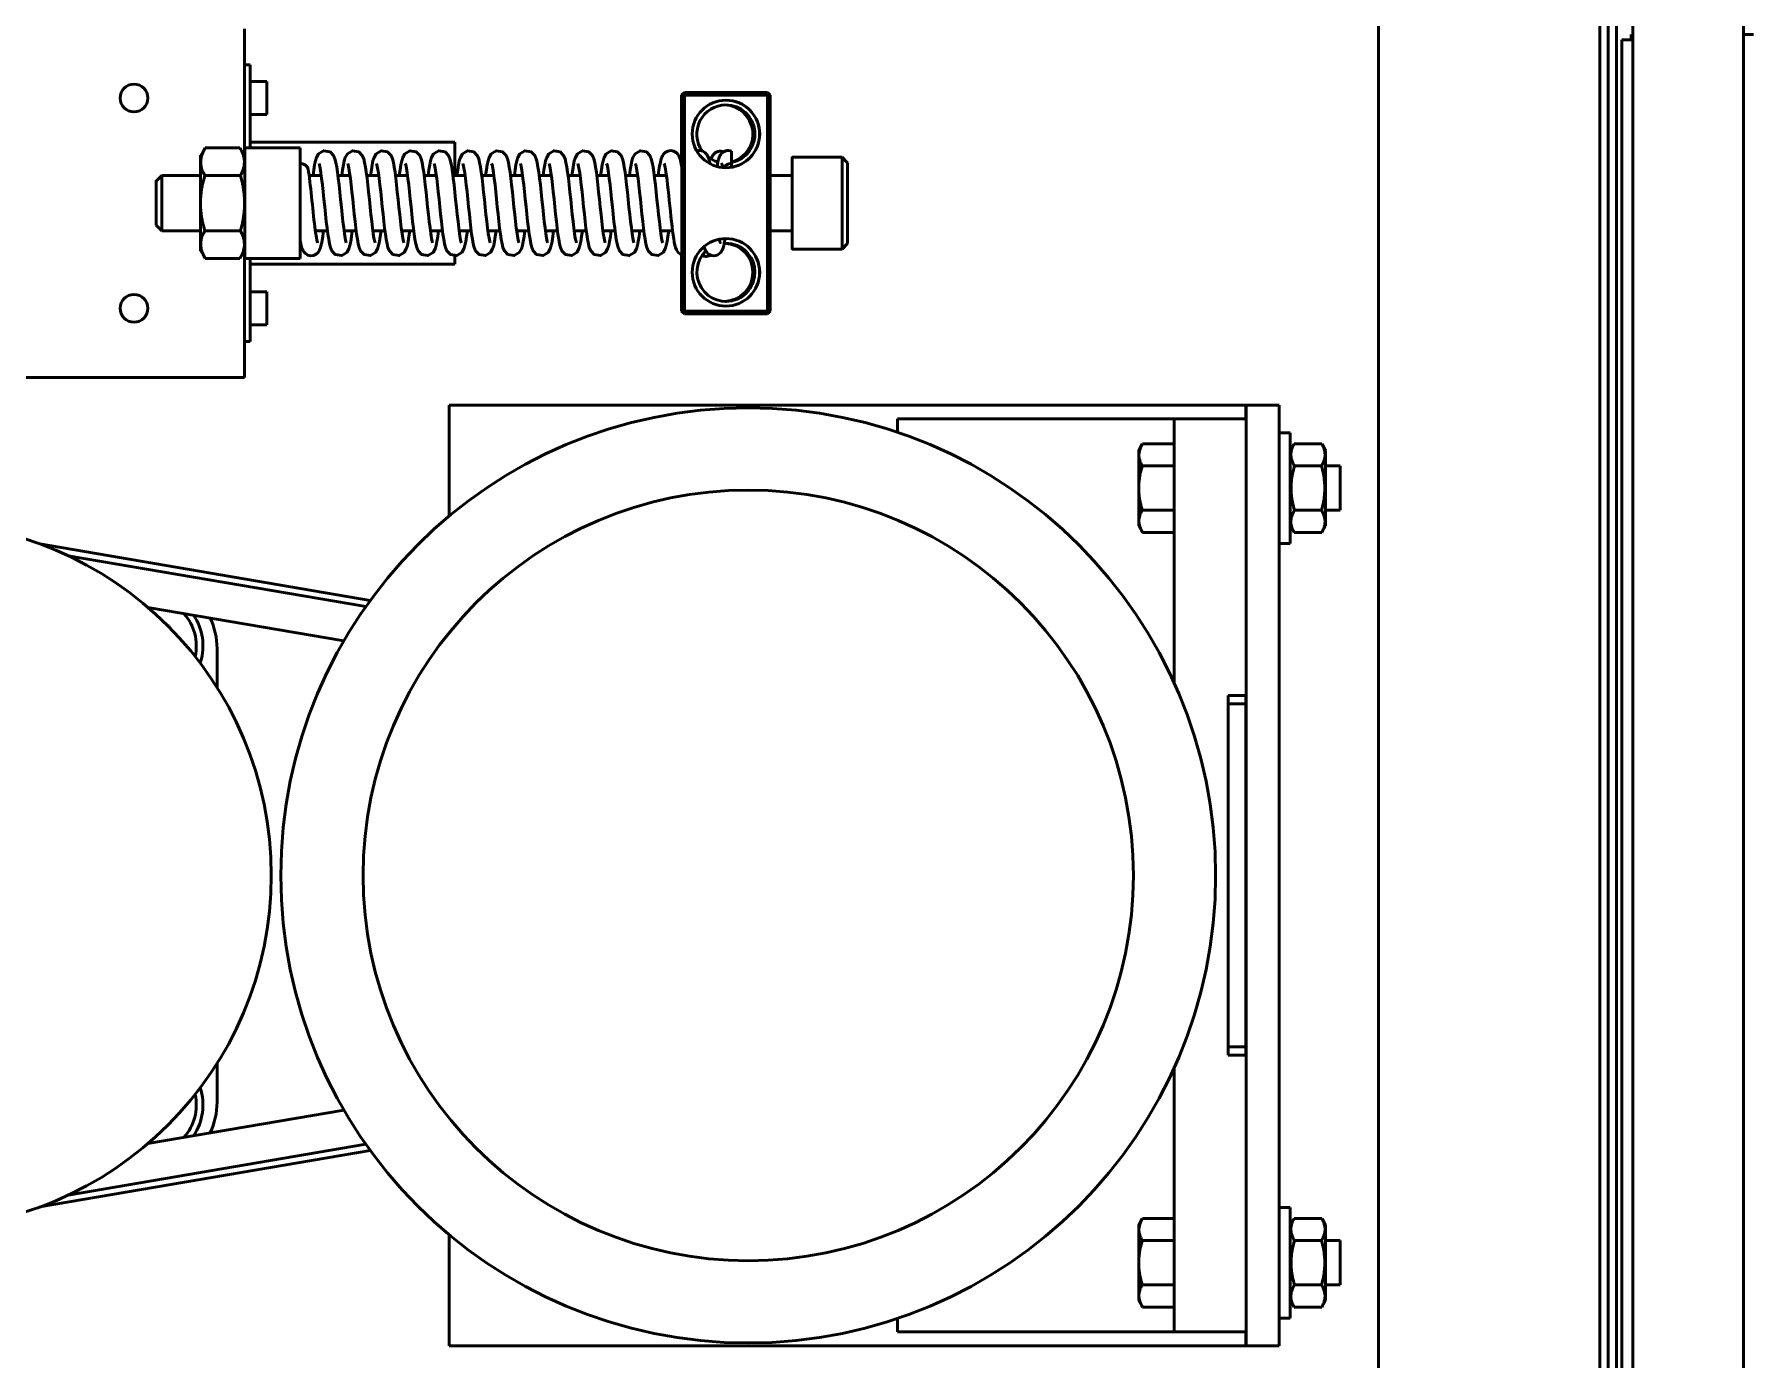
# Model space of a CAD drawing. Header units: millimetres. Extents: x 4915 to 15267, y 4787 to 10268.
# Drawn here: x 6382.2 to 6693, y 9177.8 to 9417.3 of the extents above; entities that cross this region are included whole.
import ezdxf

# ---------------------------------------------------------------- set-up
doc = ezdxf.new("R2010")
doc.units = ezdxf.units.MM
doc.layers.add('外形線', color=7, linetype='Continuous', lineweight=50)

msp = doc.modelspace()

# ---------------------------------------------------------------- linework, layer by layer
at = {"layer": '外形線'}
for p, q in [((6666.73, 9555.78), (6666.73, 8635.78)), ((6668.23, 8635.78), (6668.23, 9555.78)), ((6671.21, 9495.08), (6671.21, 8717.48)), ((6671.21, 9495.08), (6671.21, 8717.48)), ((6691.21, 9493.28), (6691.21, 8719.28)), ((6625.24, 9489.28), (6625.24, 8702.28)), ((6625.24, 8702.28), (6625.24, 9489.28)), ((6665.24, 9479.78), (6665.24, 8732.78)), ((6665.24, 8735.78), (6665.24, 9476.78)), ((6668.24, 8735.78), (6668.24, 9476.78)), ((6420.24, 9418.28), (6420.24, 9395.28)), ((6669.19, 9416.28), (6669.19, 8778.28)), ((6669.2, 9416.28), (6669.2, 8778.28)), ((6669.2, 9416.28), (6669.2, 8778.28)), ((6669.2, 9416.28), (6669.2, 8778.28)), ((6671.21, 9416.28), (6669.2, 9416.28)), ((6670.88, 9416.28), (6670.88, 9417.28)), ((6670.88, 9416.28), (6670.88, 9417.28)), ((6693.04, 9417.28), (6691.21, 9417.28)), ((6420.24, 9411.78), (6421.24, 9411.78)), ((6421.24, 9396.78), (6421.24, 9411.78)), ((6424.24, 9408.78), (6421.24, 9408.78)), ((6499.74, 9406.78), (6499.24, 9406.28)), ((6499.24, 9393.52), (6499.24, 9406.28)), ((6499.75, 9406.78), (6499.25, 9406.28)), ((6499.25, 9406.28), (6499.75, 9406.28)), ((6499.25, 9406.28), (6499.25, 9367.28)), ((6514.75, 9406.78), (6499.75, 9406.78)), ((6499.75, 9406.78), (6499.75, 9406.28)), ((6499.75, 9367.28), (6499.75, 9406.28)), ((6499.75, 9406.28), (6514.75, 9406.28)), ((6514.75, 9406.28), (6514.75, 9406.78)), ((6515.25, 9406.28), (6514.75, 9406.78)), ((6514.75, 9406.28), (6514.75, 9367.28)), ((6514.75, 9406.28), (6515.25, 9406.28)), ((6515.25, 9367.28), (6515.25, 9406.28)), ((6424.24, 9402.78), (6421.24, 9402.78)), ((6412.24, 9395.28), (6413.06, 9396.68)), ((6419.38, 9396.78), (6413.11, 9396.78)), ((6420.24, 9395.28), (6419.43, 9396.68)), ((6420.25, 9396.78), (6420.25, 9376.78)), ((6430.25, 9396.78), (6420.25, 9396.78)), ((6421.24, 9397.78), (6458.24, 9397.78)), ((6430.25, 9376.78), (6430.25, 9396.78)), ((6458.24, 9391.78), (6458.24, 9397.78)), ((6508.24, 9393.26), (6508.24, 9393.93)), ((6519.24, 9395.08), (6528.24, 9395.08)), ((6529.24, 9394.08), (6528.24, 9395.08)), ((6404.24, 9390.78), (6405.24, 9391.78)), ((6412.24, 9391.78), (6405.24, 9391.78)), ((6419.46, 9391.78), (6413.03, 9391.78)), ((6434.09, 9391.78), (6431.9, 9391.78)), ((6439.29, 9391.78), (6437.1, 9391.78)), ((6444.49, 9391.78), (6442.3, 9391.78)), ((6449.69, 9391.78), (6447.5, 9391.78)), ((6454.89, 9391.78), (6452.7, 9391.78)), ((6460.09, 9391.78), (6457.9, 9391.78)), ((6465.29, 9391.78), (6463.1, 9391.78)), ((6470.49, 9391.78), (6468.3, 9391.78)), ((6475.69, 9391.78), (6473.5, 9391.78)), ((6480.89, 9391.78), (6478.7, 9391.78)), ((6486.09, 9391.78), (6483.9, 9391.78)), ((6491.29, 9391.78), (6489.1, 9391.78)), ((6496.49, 9391.78), (6494.3, 9391.78)), ((6519.24, 9391.78), (6515.25, 9391.78)), ((6404.24, 9382.78), (6405.24, 9381.78)), ((6412.24, 9381.78), (6405.24, 9381.78)), ((6419.46, 9381.78), (6413.03, 9381.78)), ((6435.2, 9381.78), (6433.01, 9381.78)), ((6440.4, 9381.78), (6438.21, 9381.78)), ((6445.6, 9381.78), (6443.41, 9381.78)), ((6450.8, 9381.78), (6448.61, 9381.78)), ((6456, 9381.78), (6453.81, 9381.78)), ((6461.2, 9381.78), (6459.01, 9381.78)), ((6466.4, 9381.78), (6464.21, 9381.78)), ((6471.6, 9381.78), (6469.41, 9381.78)), ((6476.8, 9381.78), (6474.61, 9381.78)), ((6482, 9381.78), (6479.81, 9381.78)), ((6487.2, 9381.78), (6485.01, 9381.78)), ((6492.4, 9381.78), (6490.21, 9381.78)), ((6497.6, 9381.78), (6495.41, 9381.78)), ((6519.24, 9381.78), (6515.25, 9381.78)), ((6412.24, 9378.28), (6413.06, 9376.87)), ((6420.24, 9378.28), (6419.43, 9376.87)), ((6420.24, 9378.27), (6420.24, 9355.28)), ((6519.24, 9378.48), (6528.24, 9378.48)), ((6529.24, 9379.48), (6528.24, 9378.48)), ((6419.38, 9376.78), (6413.11, 9376.78)), ((6430.25, 9376.78), (6420.25, 9376.78)), ((6421.24, 9361.78), (6421.24, 9376.78)), ((6458.24, 9375.78), (6421.24, 9375.78)), ((6458.24, 9375.78), (6458.24, 9377.28)), ((6499.24, 9367.28), (6499.24, 9377.4)), ((6421.24, 9370.78), (6424.24, 9370.78)), ((6499.74, 9366.78), (6499.24, 9367.28)), ((6499.25, 9367.28), (6499.75, 9366.78)), ((6499.25, 9367.28), (6499.75, 9367.28)), ((6514.75, 9367.28), (6499.75, 9367.28)), ((6499.75, 9366.78), (6499.75, 9367.28)), ((6499.75, 9366.78), (6514.75, 9366.78)), ((6514.75, 9367.28), (6514.75, 9366.78)), ((6514.75, 9367.28), (6515.25, 9367.28)), ((6514.75, 9366.78), (6515.25, 9367.28)), ((6421.24, 9364.78), (6424.24, 9364.78)), ((6420.24, 9361.78), (6421.24, 9361.78)), ((6420.24, 9355.28), (6340.03, 9355.28)), ((6457.24, 9350.28), (6595.24, 9350.28)), ((6457.24, 9330.24), (6457.24, 9350.28)), ((6457.24, 9350.28), (6457.24, 9330.24)), ((6595.24, 9350.28), (6601.24, 9350.28)), ((6601.24, 9350.28), (6601.24, 9347.78)), ((6601.28, 9350.28), (6601.28, 9180.28)), ((6607.28, 9350.28), (6601.28, 9350.28)), ((6607.28, 9350.28), (6607.28, 9180.28)), ((6538.26, 9347.78), (6538.26, 9345.36)), ((6538.26, 9345.36), (6538.26, 9347.78)), ((6538.27, 9347.78), (6538.27, 9345.35)), ((6538.27, 9345.35), (6538.27, 9347.78)), ((6588.27, 9347.78), (6538.27, 9347.78)), ((6588.27, 9347.78), (6588.27, 9343.28)), ((6588.28, 9347.78), (6588.28, 9300.1)), ((6601.28, 9347.78), (6588.28, 9347.78)), ((6601.28, 9347.78), (6601.28, 9297.78)), ((6588.27, 9343.28), (6582.57, 9343.28)), ((6588.27, 9343.28), (6588.28, 9339.28)), ((6609.27, 9345.28), (6607.28, 9345.28)), ((6614.98, 9343.28), (6609.97, 9343.28)), ((6581.87, 9342.08), (6582.52, 9343.21)), ((6609.28, 9342.08), (6609.92, 9343.2)), ((6615.67, 9342.08), (6615.02, 9343.21)), ((6588.28, 9339.28), (6582.5, 9339.28)), ((6588.28, 9339.28), (6588.28, 9331.28)), ((6614.92, 9339.28), (6610.03, 9339.28)), ((6615.67, 9339.28), (6618.27, 9339.28)), ((6588.28, 9331.28), (6582.5, 9331.28)), ((6588.28, 9331.28), (6588.27, 9327.28)), ((6614.92, 9331.28), (6610.03, 9331.28)), ((6615.67, 9331.28), (6618.27, 9331.28)), ((6581.87, 9328.48), (6582.52, 9327.35)), ((6609.28, 9328.48), (6609.92, 9327.35)), ((6615.67, 9328.48), (6615.02, 9327.35)), ((6442.95, 9314.99), (6383.19, 9325.19)), ((6588.27, 9327.28), (6582.57, 9327.28)), ((6588.27, 9327.28), (6588.27, 9300.11)), ((6609.27, 9325.28), (6607.28, 9325.28)), ((6614.98, 9327.28), (6609.97, 9327.28)), ((6442.14, 9313.86), (6388.35, 9323.04)), ((6438.19, 9307.68), (6402.76, 9313.73)), ((6438.19, 9307.68), (6402.76, 9313.73)), ((6406.54, 9310.33), (6406.39, 9310.37)), ((6406.39, 9310.37), (6406.54, 9310.33)), ((6406.57, 9310.19), (6406.54, 9310.33)), ((6406.54, 9310.33), (6406.57, 9310.19)), ((6415.24, 9299.28), (6415.24, 9306.28)), ((6598.03, 9232.78), (6598.03, 9297.78)), ((6598.03, 9297.78), (6601.28, 9297.78)), ((6601.26, 9297.78), (6601.26, 9296.28)), ((6598.03, 9296.28), (6601.26, 9296.28)), ((6601.24, 9296.28), (6601.24, 9234.28)), ((6601.26, 9234.28), (6598.03, 9234.28)), ((6601.28, 9232.78), (6598.03, 9232.78)), ((6601.26, 9234.28), (6601.26, 9232.78)), ((6601.28, 9232.78), (6601.28, 9182.78)), ((6415.24, 9224.28), (6415.24, 9231.28)), ((6588.27, 9230.45), (6588.27, 9203.28)), ((6588.28, 9230.46), (6588.28, 9182.78)), ((6402.76, 9216.83), (6438.19, 9222.88)), ((6402.76, 9216.83), (6438.19, 9222.88)), ((6388.35, 9207.52), (6442.14, 9216.7)), ((6383.19, 9205.37), (6442.95, 9215.57)), ((6607.28, 9205.28), (6609.27, 9205.28)), ((6457.24, 9180.28), (6457.24, 9200.32)), ((6457.24, 9200.32), (6457.24, 9180.28)), ((6581.87, 9202.08), (6582.52, 9203.21)), ((6588.27, 9203.28), (6582.57, 9203.28)), ((6588.27, 9203.28), (6588.28, 9199.28)), ((6609.28, 9202.08), (6609.92, 9203.2)), ((6614.98, 9203.28), (6609.97, 9203.28)), ((6615.67, 9202.08), (6615.02, 9203.21)), ((6588.28, 9199.28), (6582.5, 9199.28)), ((6588.28, 9199.28), (6588.28, 9191.28)), ((6614.92, 9199.28), (6610.03, 9199.28)), ((6615.67, 9199.28), (6618.27, 9199.28)), ((6588.28, 9191.28), (6582.5, 9191.28)), ((6588.28, 9191.28), (6588.27, 9187.28)), ((6614.92, 9191.28), (6610.03, 9191.28)), ((6615.67, 9191.28), (6618.27, 9191.28)), ((6581.87, 9188.48), (6582.52, 9187.35)), ((6609.28, 9188.48), (6609.92, 9187.35)), ((6615.67, 9188.48), (6615.02, 9187.35)), ((6538.26, 9182.78), (6538.26, 9185.2)), ((6538.26, 9185.2), (6538.26, 9182.78)), ((6538.27, 9182.78), (6538.27, 9185.2)), ((6538.27, 9185.2), (6538.27, 9182.78)), ((6588.27, 9187.28), (6582.57, 9187.28)), ((6588.27, 9187.28), (6588.27, 9182.78)), ((6607.28, 9185.28), (6609.27, 9185.28)), ((6614.98, 9187.28), (6609.97, 9187.28)), ((6538.27, 9182.78), (6588.27, 9182.78)), ((6588.28, 9182.78), (6601.28, 9182.78)), ((6601.24, 9182.78), (6601.24, 9180.28)), ((6595.24, 9180.28), (6457.24, 9180.28)), ((6595.24, 9180.28), (6601.24, 9180.28)), ((6607.28, 9180.28), (6601.28, 9180.28))]:
    msp.add_line(p, q, dxfattribs=at).dxf.unprotected_set("ltscale", 0)
for points in [[(6413.11, 9396.78), (6412.97, 9396.54), (6412.85, 9396.31), (6412.74, 9396.08), (6412.65, 9395.86), (6412.56, 9395.65), (6412.49, 9395.45), (6412.43, 9395.24), (6412.38, 9395.04), (6412.35, 9394.85), (6412.32, 9394.65), (6412.3, 9394.46), (6412.29, 9394.26), (6412.29, 9394.07), (6412.31, 9393.88), (6412.33, 9393.68), (6412.36, 9393.48), (6412.4, 9393.29), (6412.46, 9393.09), (6412.52, 9392.88), (6412.6, 9392.67), (6412.69, 9392.46), (6412.79, 9392.24), (6412.9, 9392.01), (6413.03, 9391.78)], [(6419.46, 9391.78), (6419.59, 9392.01), (6419.7, 9392.24), (6419.8, 9392.46), (6419.89, 9392.67), (6419.97, 9392.88), (6420.03, 9393.09), (6420.09, 9393.29), (6420.13, 9393.48), (6420.16, 9393.68), (6420.18, 9393.88), (6420.2, 9394.07), (6420.2, 9394.26), (6420.19, 9394.46), (6420.17, 9394.65), (6420.14, 9394.85), (6420.1, 9395.04), (6420.06, 9395.24), (6420, 9395.45), (6419.92, 9395.65), (6419.84, 9395.86), (6419.75, 9396.08), (6419.64, 9396.31), (6419.51, 9396.54), (6419.38, 9396.78)], [(6432.6, 9391.78), (6432.75, 9392.8), (6432.89, 9393.68), (6433.04, 9394.41), (6433.24, 9395.04), (6433.61, 9395.68), (6434.52, 9396.24), (6435.67, 9396.05), (6436.3, 9395.37), (6436.56, 9394.76), (6436.73, 9394.1), (6436.88, 9393.3), (6437.02, 9392.36), (6437.16, 9391.27), (6437.3, 9390.06), (6437.44, 9388.77), (6437.58, 9387.42), (6437.72, 9386.06), (6437.87, 9384.73), (6438.01, 9383.46), (6438.15, 9382.3), (6438.29, 9381.28), (6438.42, 9380.44), (6438.55, 9379.85), (6438.62, 9379.6)], [(6437.8, 9391.78), (6437.95, 9392.8), (6438.09, 9393.68), (6438.24, 9394.41), (6438.44, 9395.04), (6438.81, 9395.68), (6439.72, 9396.24), (6440.86, 9396.05), (6441.5, 9395.38), (6441.76, 9394.77), (6441.92, 9394.11), (6442.07, 9393.31), (6442.22, 9392.36), (6442.36, 9391.27), (6442.5, 9390.07), (6442.64, 9388.77), (6442.78, 9387.43), (6442.92, 9386.07), (6443.07, 9384.73), (6443.21, 9383.46), (6443.35, 9382.3), (6443.48, 9381.28), (6443.62, 9380.45), (6443.75, 9379.85), (6443.82, 9379.6)], [(6443, 9391.78), (6443.15, 9392.8), (6443.29, 9393.68), (6443.44, 9394.41), (6443.64, 9395.04), (6444.01, 9395.68), (6444.92, 9396.24), (6446.07, 9396.05), (6446.7, 9395.37), (6446.96, 9394.76), (6447.13, 9394.1), (6447.28, 9393.3), (6447.42, 9392.36), (6447.56, 9391.27), (6447.7, 9390.06), (6447.84, 9388.77), (6447.98, 9387.42), (6448.12, 9386.06), (6448.27, 9384.73), (6448.41, 9383.46), (6448.55, 9382.3), (6448.69, 9381.28), (6448.82, 9380.44), (6448.95, 9379.85), (6449.02, 9379.6)], [(6448.2, 9391.78), (6448.35, 9392.8), (6448.49, 9393.68), (6448.64, 9394.41), (6448.84, 9395.04), (6449.21, 9395.68), (6450.12, 9396.24), (6451.26, 9396.05), (6451.9, 9395.38), (6452.16, 9394.77), (6452.32, 9394.11), (6452.47, 9393.31), (6452.62, 9392.36), (6452.76, 9391.27), (6452.9, 9390.07), (6453.04, 9388.77), (6453.18, 9387.43), (6453.32, 9386.07), (6453.47, 9384.73), (6453.61, 9383.46), (6453.75, 9382.3), (6453.88, 9381.28), (6454.02, 9380.45), (6454.15, 9379.85), (6454.22, 9379.6)], [(6453.4, 9391.78), (6453.55, 9392.8), (6453.69, 9393.68), (6453.84, 9394.41), (6454.04, 9395.04), (6454.41, 9395.68), (6455.32, 9396.24), (6456.47, 9396.05), (6457.1, 9395.37), (6457.36, 9394.76), (6457.53, 9394.1), (6457.68, 9393.3), (6457.82, 9392.36), (6457.96, 9391.27), (6458.1, 9390.06), (6458.24, 9388.77), (6458.38, 9387.42), (6458.52, 9386.06), (6458.67, 9384.73), (6458.81, 9383.46), (6458.95, 9382.3), (6459.09, 9381.28), (6459.22, 9380.44), (6459.35, 9379.85), (6459.42, 9379.6)], [(6458.6, 9391.78), (6458.75, 9392.8), (6458.89, 9393.68), (6459.04, 9394.41), (6459.24, 9395.04), (6459.61, 9395.68), (6460.52, 9396.24), (6461.66, 9396.05), (6462.3, 9395.38), (6462.56, 9394.77), (6462.72, 9394.11), (6462.87, 9393.31), (6463.02, 9392.36), (6463.16, 9391.27), (6463.3, 9390.07), (6463.44, 9388.77), (6463.58, 9387.43), (6463.72, 9386.07), (6463.87, 9384.73), (6464.01, 9383.46), (6464.15, 9382.3), (6464.28, 9381.28), (6464.42, 9380.45), (6464.55, 9379.85), (6464.62, 9379.6)], [(6463.8, 9391.78), (6463.95, 9392.8), (6464.09, 9393.68), (6464.24, 9394.41), (6464.44, 9395.04), (6464.81, 9395.68), (6465.72, 9396.24), (6466.87, 9396.05), (6467.5, 9395.37), (6467.76, 9394.76), (6467.93, 9394.1), (6468.08, 9393.3), (6468.22, 9392.36), (6468.36, 9391.27), (6468.5, 9390.06), (6468.64, 9388.77), (6468.78, 9387.42), (6468.92, 9386.06), (6469.07, 9384.73), (6469.21, 9383.46), (6469.35, 9382.3), (6469.49, 9381.28), (6469.62, 9380.44), (6469.75, 9379.85), (6469.82, 9379.6)], [(6469, 9391.78), (6469.15, 9392.8), (6469.29, 9393.68), (6469.44, 9394.41), (6469.64, 9395.04), (6470.01, 9395.68), (6470.92, 9396.24), (6472.06, 9396.05), (6472.7, 9395.38), (6472.96, 9394.77), (6473.12, 9394.11), (6473.27, 9393.31), (6473.42, 9392.36), (6473.56, 9391.27), (6473.7, 9390.07), (6473.84, 9388.77), (6473.98, 9387.43), (6474.12, 9386.07), (6474.27, 9384.73), (6474.41, 9383.46), (6474.55, 9382.3), (6474.68, 9381.28), (6474.82, 9380.45), (6474.95, 9379.85), (6475.02, 9379.6)], [(6474.2, 9391.78), (6474.35, 9392.8), (6474.49, 9393.68), (6474.64, 9394.41), (6474.84, 9395.04), (6475.21, 9395.68), (6476.12, 9396.24), (6477.27, 9396.05), (6477.9, 9395.37), (6478.16, 9394.76), (6478.33, 9394.1), (6478.48, 9393.3), (6478.62, 9392.36), (6478.76, 9391.27), (6478.9, 9390.06), (6479.04, 9388.77), (6479.18, 9387.42), (6479.32, 9386.06), (6479.47, 9384.73), (6479.61, 9383.46), (6479.75, 9382.3), (6479.89, 9381.28), (6480.02, 9380.44), (6480.15, 9379.85), (6480.22, 9379.6)], [(6479.4, 9391.78), (6479.55, 9392.8), (6479.69, 9393.68), (6479.84, 9394.41), (6480.04, 9395.04), (6480.41, 9395.68), (6481.32, 9396.24), (6482.46, 9396.05), (6483.1, 9395.38), (6483.36, 9394.77), (6483.52, 9394.11), (6483.67, 9393.31), (6483.82, 9392.36), (6483.96, 9391.27), (6484.1, 9390.07), (6484.24, 9388.77), (6484.38, 9387.43), (6484.52, 9386.07), (6484.67, 9384.73), (6484.81, 9383.46), (6484.95, 9382.3), (6485.08, 9381.28), (6485.22, 9380.45), (6485.35, 9379.85), (6485.42, 9379.6)], [(6484.6, 9391.78), (6484.75, 9392.8), (6484.89, 9393.68), (6485.04, 9394.41), (6485.24, 9395.04), (6485.61, 9395.68), (6486.52, 9396.24), (6487.67, 9396.05), (6488.3, 9395.37), (6488.56, 9394.76), (6488.73, 9394.1), (6488.88, 9393.3), (6489.02, 9392.36), (6489.16, 9391.27), (6489.3, 9390.06), (6489.44, 9388.77), (6489.58, 9387.42), (6489.72, 9386.06), (6489.87, 9384.73), (6490.01, 9383.46), (6490.15, 9382.3), (6490.29, 9381.28), (6490.42, 9380.44), (6490.55, 9379.85), (6490.62, 9379.6)], [(6489.8, 9391.78), (6489.95, 9392.8), (6490.09, 9393.68), (6490.24, 9394.41), (6490.44, 9395.04), (6490.81, 9395.68), (6491.72, 9396.24), (6492.86, 9396.05), (6493.5, 9395.38), (6493.76, 9394.77), (6493.92, 9394.11), (6494.07, 9393.31), (6494.22, 9392.36), (6494.36, 9391.27), (6494.5, 9390.07), (6494.64, 9388.77), (6494.78, 9387.43), (6494.92, 9386.07), (6495.07, 9384.73), (6495.21, 9383.46), (6495.35, 9382.3), (6495.48, 9381.28), (6495.62, 9380.45), (6495.75, 9379.85), (6495.82, 9379.6)], [(6495, 9391.78), (6495.07, 9392.26), (6495.13, 9392.71), (6495.2, 9393.13), (6495.26, 9393.52), (6495.33, 9393.88), (6495.4, 9394.21), (6495.47, 9394.51), (6495.55, 9394.79), (6495.65, 9395.06), (6495.78, 9395.34), (6495.97, 9395.64), (6496.29, 9395.95), (6496.74, 9396.19), (6497.27, 9396.28), (6497.8, 9396.18), (6498.24, 9395.93), (6498.55, 9395.62), (6498.74, 9395.32), (6498.86, 9395.04), (6498.95, 9394.77), (6499.04, 9394.49), (6499.11, 9394.18), (6499.18, 9393.85), (6499.24, 9393.49)], [(6501.98, 9396.2), (6502.19, 9396.25), (6502.41, 9396.28), (6502.63, 9396.27), (6502.85, 9396.22), (6503.05, 9396.16), (6503.24, 9396.06), (6503.41, 9395.95), (6503.56, 9395.83), (6503.68, 9395.7), (6503.78, 9395.57), (6503.86, 9395.44), (6503.93, 9395.33), (6503.99, 9395.21), (6504.04, 9395.1), (6504.08, 9394.99), (6504.12, 9394.88), (6504.16, 9394.77), (6504.19, 9394.65), (6504.22, 9394.54), (6504.25, 9394.42), (6504.28, 9394.3), (6504.31, 9394.17), (6504.34, 9394.04), (6504.37, 9393.9)], [(6504.56, 9394.76), (6504.59, 9394.84), (6504.62, 9394.91), (6504.65, 9394.99), (6504.68, 9395.07), (6504.72, 9395.15), (6504.76, 9395.23), (6504.81, 9395.31), (6504.86, 9395.39), (6504.92, 9395.48), (6504.99, 9395.57), (6505.07, 9395.66), (6505.16, 9395.75), (6505.27, 9395.83), (6505.38, 9395.91), (6505.51, 9395.98), (6505.64, 9396.04), (6505.78, 9396.09), (6505.93, 9396.13), (6506.08, 9396.15), (6506.23, 9396.16), (6506.38, 9396.15), (6506.54, 9396.13), (6506.68, 9396.09), (6506.82, 9396.04)], [(6505.64, 9393.39), (6505.67, 9393.57), (6505.7, 9393.74), (6505.73, 9393.91), (6505.77, 9394.07), (6505.8, 9394.22), (6505.83, 9394.37), (6505.87, 9394.51), (6505.91, 9394.64), (6505.95, 9394.78), (6505.99, 9394.91), (6506.04, 9395.04), (6506.09, 9395.17), (6506.15, 9395.3), (6506.23, 9395.44), (6506.33, 9395.58), (6506.45, 9395.73), (6506.6, 9395.88), (6506.79, 9396.02), (6507, 9396.14), (6507.24, 9396.22), (6507.49, 9396.27), (6507.75, 9396.27), (6508, 9396.24), (6508.24, 9396.16)], [(6508.24, 9393.93), (6508.24, 9394.11), (6508.24, 9394.27), (6508.24, 9394.44), (6508.24, 9394.59), (6508.24, 9394.74), (6508.24, 9394.88), (6508.24, 9395.01), (6508.24, 9395.14), (6508.24, 9395.26), (6508.24, 9395.38), (6508.24, 9395.48), (6508.24, 9395.58), (6508.24, 9395.67), (6508.24, 9395.76), (6508.24, 9395.83), (6508.24, 9395.9), (6508.24, 9395.96), (6508.24, 9396.01), (6508.24, 9396.06), (6508.24, 9396.09), (6508.24, 9396.12), (6508.24, 9396.14), (6508.24, 9396.16), (6508.24, 9396.16)], [(6439.7, 9381.78), (6439.55, 9380.75), (6439.41, 9379.87), (6439.26, 9379.14), (6439.06, 9378.52), (6438.69, 9377.87), (6437.78, 9377.31), (6436.63, 9377.5), (6436, 9378.18), (6435.74, 9378.79), (6435.58, 9379.45), (6435.43, 9380.24), (6435.28, 9381.19), (6435.14, 9382.28), (6435, 9383.48), (6434.86, 9384.78), (6434.72, 9386.12), (6434.58, 9387.48), (6434.44, 9388.82), (6434.3, 9390.09), (6434.16, 9391.25), (6434.02, 9392.27), (6433.88, 9393.1), (6433.76, 9393.7), (6433.68, 9393.95)], [(6444.9, 9381.78), (6444.75, 9380.75), (6444.61, 9379.87), (6444.46, 9379.14), (6444.26, 9378.52), (6443.89, 9377.87), (6442.98, 9377.31), (6441.83, 9377.5), (6441.2, 9378.18), (6440.94, 9378.79), (6440.78, 9379.45), (6440.63, 9380.24), (6440.48, 9381.19), (6440.34, 9382.28), (6440.2, 9383.48), (6440.06, 9384.78), (6439.92, 9386.12), (6439.78, 9387.48), (6439.64, 9388.82), (6439.5, 9390.09), (6439.36, 9391.25), (6439.22, 9392.27), (6439.08, 9393.1), (6438.96, 9393.7), (6438.88, 9393.95)], [(6450.1, 9381.78), (6449.95, 9380.75), (6449.81, 9379.87), (6449.66, 9379.14), (6449.46, 9378.52), (6449.09, 9377.87), (6448.18, 9377.31), (6447.03, 9377.5), (6446.4, 9378.18), (6446.14, 9378.79), (6445.98, 9379.45), (6445.83, 9380.24), (6445.68, 9381.19), (6445.54, 9382.28), (6445.4, 9383.48), (6445.26, 9384.78), (6445.12, 9386.12), (6444.98, 9387.48), (6444.84, 9388.82), (6444.7, 9390.09), (6444.56, 9391.25), (6444.42, 9392.27), (6444.28, 9393.1), (6444.16, 9393.7), (6444.08, 9393.95)], [(6455.3, 9381.78), (6455.15, 9380.75), (6455.01, 9379.87), (6454.86, 9379.14), (6454.66, 9378.52), (6454.29, 9377.87), (6453.38, 9377.31), (6452.23, 9377.5), (6451.6, 9378.18), (6451.34, 9378.79), (6451.18, 9379.45), (6451.03, 9380.24), (6450.88, 9381.19), (6450.74, 9382.28), (6450.6, 9383.48), (6450.46, 9384.78), (6450.32, 9386.12), (6450.18, 9387.48), (6450.04, 9388.82), (6449.9, 9390.09), (6449.76, 9391.25), (6449.62, 9392.27), (6449.48, 9393.1), (6449.36, 9393.7), (6449.28, 9393.95)], [(6460.5, 9381.78), (6460.35, 9380.75), (6460.21, 9379.87), (6460.06, 9379.14), (6459.86, 9378.52), (6459.49, 9377.87), (6458.58, 9377.31), (6457.43, 9377.5), (6456.8, 9378.18), (6456.54, 9378.79), (6456.38, 9379.45), (6456.23, 9380.24), (6456.08, 9381.19), (6455.94, 9382.28), (6455.8, 9383.48), (6455.66, 9384.78), (6455.52, 9386.12), (6455.38, 9387.48), (6455.24, 9388.82), (6455.1, 9390.09), (6454.96, 9391.25), (6454.82, 9392.27), (6454.68, 9393.1), (6454.56, 9393.7), (6454.48, 9393.95)], [(6465.7, 9381.78), (6465.55, 9380.75), (6465.41, 9379.87), (6465.26, 9379.14), (6465.06, 9378.52), (6464.69, 9377.87), (6463.78, 9377.31), (6462.63, 9377.5), (6462, 9378.18), (6461.74, 9378.79), (6461.58, 9379.45), (6461.43, 9380.24), (6461.28, 9381.19), (6461.14, 9382.28), (6461, 9383.48), (6460.86, 9384.78), (6460.72, 9386.12), (6460.58, 9387.48), (6460.44, 9388.82), (6460.3, 9390.09), (6460.16, 9391.25), (6460.02, 9392.27), (6459.88, 9393.1), (6459.76, 9393.7), (6459.68, 9393.95)], [(6470.9, 9381.78), (6470.75, 9380.75), (6470.61, 9379.87), (6470.46, 9379.14), (6470.26, 9378.52), (6469.89, 9377.87), (6468.98, 9377.31), (6467.83, 9377.5), (6467.2, 9378.18), (6466.94, 9378.79), (6466.78, 9379.45), (6466.63, 9380.24), (6466.48, 9381.19), (6466.34, 9382.28), (6466.2, 9383.48), (6466.06, 9384.78), (6465.92, 9386.12), (6465.78, 9387.48), (6465.64, 9388.82), (6465.5, 9390.09), (6465.36, 9391.25), (6465.22, 9392.27), (6465.08, 9393.1), (6464.96, 9393.7), (6464.88, 9393.95)], [(6476.1, 9381.78), (6475.95, 9380.75), (6475.81, 9379.87), (6475.66, 9379.14), (6475.46, 9378.52), (6475.09, 9377.87), (6474.18, 9377.31), (6473.03, 9377.5), (6472.4, 9378.18), (6472.14, 9378.79), (6471.98, 9379.45), (6471.83, 9380.24), (6471.68, 9381.19), (6471.54, 9382.28), (6471.4, 9383.48), (6471.26, 9384.78), (6471.12, 9386.12), (6470.98, 9387.48), (6470.84, 9388.82), (6470.7, 9390.09), (6470.56, 9391.25), (6470.42, 9392.27), (6470.28, 9393.1), (6470.16, 9393.7), (6470.08, 9393.95)], [(6481.3, 9381.78), (6481.15, 9380.75), (6481.01, 9379.87), (6480.86, 9379.14), (6480.66, 9378.52), (6480.29, 9377.87), (6479.38, 9377.31), (6478.23, 9377.5), (6477.6, 9378.18), (6477.34, 9378.79), (6477.18, 9379.45), (6477.03, 9380.24), (6476.88, 9381.19), (6476.74, 9382.28), (6476.6, 9383.48), (6476.46, 9384.78), (6476.32, 9386.12), (6476.18, 9387.48), (6476.04, 9388.82), (6475.9, 9390.09), (6475.76, 9391.25), (6475.62, 9392.27), (6475.48, 9393.1), (6475.36, 9393.7), (6475.28, 9393.95)], [(6486.5, 9381.78), (6486.35, 9380.75), (6486.21, 9379.87), (6486.06, 9379.14), (6485.86, 9378.52), (6485.49, 9377.87), (6484.58, 9377.31), (6483.43, 9377.5), (6482.8, 9378.18), (6482.54, 9378.79), (6482.38, 9379.45), (6482.23, 9380.24), (6482.08, 9381.19), (6481.94, 9382.28), (6481.8, 9383.48), (6481.66, 9384.78), (6481.52, 9386.12), (6481.38, 9387.48), (6481.24, 9388.82), (6481.1, 9390.09), (6480.96, 9391.25), (6480.82, 9392.27), (6480.68, 9393.1), (6480.56, 9393.7), (6480.48, 9393.95)], [(6491.7, 9381.78), (6491.55, 9380.75), (6491.41, 9379.87), (6491.26, 9379.14), (6491.06, 9378.52), (6490.69, 9377.87), (6489.78, 9377.31), (6488.63, 9377.5), (6488, 9378.18), (6487.74, 9378.79), (6487.58, 9379.45), (6487.43, 9380.24), (6487.28, 9381.19), (6487.14, 9382.28), (6487, 9383.48), (6486.86, 9384.78), (6486.72, 9386.12), (6486.58, 9387.48), (6486.44, 9388.82), (6486.3, 9390.09), (6486.16, 9391.25), (6486.02, 9392.27), (6485.88, 9393.1), (6485.76, 9393.7), (6485.68, 9393.95)], [(6496.9, 9381.78), (6496.75, 9380.75), (6496.61, 9379.87), (6496.46, 9379.14), (6496.26, 9378.52), (6495.89, 9377.87), (6494.98, 9377.31), (6493.83, 9377.5), (6493.2, 9378.18), (6492.94, 9378.79), (6492.78, 9379.45), (6492.63, 9380.24), (6492.48, 9381.19), (6492.34, 9382.28), (6492.2, 9383.48), (6492.06, 9384.78), (6491.92, 9386.12), (6491.78, 9387.48), (6491.64, 9388.82), (6491.5, 9390.09), (6491.36, 9391.25), (6491.22, 9392.27), (6491.08, 9393.1), (6490.96, 9393.7), (6490.88, 9393.95)], [(6499.24, 9377.4), (6498.63, 9377.84), (6498.32, 9378.32), (6498.15, 9378.75), (6498.03, 9379.21), (6497.92, 9379.73), (6497.81, 9380.32), (6497.71, 9381), (6497.61, 9381.75), (6497.51, 9382.57), (6497.41, 9383.44), (6497.3, 9384.36), (6497.2, 9385.31), (6497.1, 9386.28), (6497, 9387.25), (6496.9, 9388.22), (6496.8, 9389.16), (6496.7, 9390.06), (6496.6, 9390.91), (6496.5, 9391.69), (6496.4, 9392.39), (6496.3, 9392.99), (6496.21, 9393.48), (6496.13, 9393.81), (6496.08, 9393.95)], [(6506.66, 9393.2), (6506.65, 9393.26), (6506.64, 9393.31), (6506.63, 9393.36), (6506.62, 9393.41), (6506.61, 9393.45), (6506.6, 9393.5), (6506.59, 9393.54), (6506.58, 9393.58), (6506.57, 9393.62), (6506.56, 9393.66), (6506.56, 9393.7), (6506.55, 9393.73), (6506.54, 9393.76), (6506.53, 9393.79), (6506.52, 9393.82), (6506.52, 9393.84), (6506.51, 9393.87), (6506.5, 9393.89), (6506.5, 9393.9), (6506.49, 9393.92), (6506.49, 9393.93), (6506.48, 9393.94), (6506.48, 9393.94), (6506.48, 9393.95)], [(6413.03, 9391.78), (6412.96, 9391.54), (6412.9, 9391.3), (6412.84, 9391.07), (6412.78, 9390.84), (6412.72, 9390.62), (6412.67, 9390.4), (6412.62, 9390.18), (6412.58, 9389.97), (6412.54, 9389.76), (6412.5, 9389.55), (6412.46, 9389.34), (6412.43, 9389.13), (6412.4, 9388.93), (6412.37, 9388.73), (6412.35, 9388.53), (6412.33, 9388.33), (6412.31, 9388.13), (6412.29, 9387.94), (6412.28, 9387.74), (6412.27, 9387.55), (6412.26, 9387.36), (6412.25, 9387.16), (6412.25, 9386.97), (6412.25, 9386.78)], [(6420.25, 9386.78), (6420.24, 9386.97), (6420.24, 9387.16), (6420.23, 9387.36), (6420.22, 9387.55), (6420.21, 9387.74), (6420.2, 9387.94), (6420.18, 9388.13), (6420.16, 9388.33), (6420.14, 9388.53), (6420.12, 9388.73), (6420.09, 9388.93), (6420.06, 9389.13), (6420.03, 9389.34), (6419.99, 9389.55), (6419.95, 9389.76), (6419.91, 9389.97), (6419.87, 9390.18), (6419.82, 9390.4), (6419.77, 9390.62), (6419.71, 9390.84), (6419.65, 9391.07), (6419.59, 9391.3), (6419.53, 9391.54), (6419.46, 9391.78)], [(6431.73, 9392.93), (6431.81, 9392.42), (6431.88, 9391.87), (6431.96, 9391.28), (6432.03, 9390.66), (6432.11, 9390.02), (6432.18, 9389.34), (6432.26, 9388.65), (6432.33, 9387.95), (6432.4, 9387.24), (6432.48, 9386.53), (6432.55, 9385.82), (6432.62, 9385.12), (6432.7, 9384.43), (6432.77, 9383.76), (6432.85, 9383.12), (6432.92, 9382.52), (6432.99, 9381.95), (6433.06, 9381.42), (6433.14, 9380.94), (6433.21, 9380.52), (6433.28, 9380.16), (6433.34, 9379.87), (6433.39, 9379.68), (6433.42, 9379.6)], [(6412.25, 9386.78), (6412.25, 9386.58), (6412.25, 9386.39), (6412.26, 9386.2), (6412.27, 9386), (6412.28, 9385.81), (6412.29, 9385.61), (6412.31, 9385.42), (6412.33, 9385.22), (6412.35, 9385.02), (6412.37, 9384.82), (6412.4, 9384.62), (6412.43, 9384.42), (6412.46, 9384.21), (6412.5, 9384.01), (6412.54, 9383.8), (6412.58, 9383.58), (6412.62, 9383.37), (6412.67, 9383.15), (6412.72, 9382.93), (6412.78, 9382.71), (6412.84, 9382.48), (6412.9, 9382.25), (6412.96, 9382.02), (6413.03, 9381.78)], [(6419.46, 9381.78), (6419.53, 9382.02), (6419.59, 9382.25), (6419.65, 9382.48), (6419.71, 9382.71), (6419.77, 9382.93), (6419.82, 9383.15), (6419.87, 9383.37), (6419.91, 9383.58), (6419.95, 9383.8), (6419.99, 9384.01), (6420.03, 9384.21), (6420.06, 9384.42), (6420.09, 9384.62), (6420.12, 9384.82), (6420.14, 9385.02), (6420.16, 9385.22), (6420.18, 9385.42), (6420.2, 9385.61), (6420.21, 9385.81), (6420.22, 9386), (6420.23, 9386.2), (6420.24, 9386.39), (6420.24, 9386.58), (6420.25, 9386.78)], [(6413.03, 9381.78), (6412.9, 9381.54), (6412.79, 9381.32), (6412.69, 9381.1), (6412.6, 9380.88), (6412.52, 9380.67), (6412.46, 9380.47), (6412.4, 9380.27), (6412.36, 9380.07), (6412.33, 9379.87), (6412.31, 9379.68), (6412.29, 9379.48), (6412.29, 9379.29), (6412.3, 9379.1), (6412.32, 9378.9), (6412.35, 9378.71), (6412.38, 9378.51), (6412.43, 9378.31), (6412.49, 9378.11), (6412.56, 9377.9), (6412.65, 9377.69), (6412.74, 9377.47), (6412.85, 9377.25), (6412.97, 9377.02), (6413.11, 9376.78)], [(6419.38, 9376.78), (6419.51, 9377.02), (6419.64, 9377.25), (6419.75, 9377.47), (6419.84, 9377.69), (6419.92, 9377.9), (6420, 9378.11), (6420.06, 9378.31), (6420.1, 9378.51), (6420.14, 9378.71), (6420.17, 9378.9), (6420.19, 9379.1), (6420.2, 9379.29), (6420.2, 9379.48), (6420.18, 9379.68), (6420.16, 9379.87), (6420.13, 9380.07), (6420.09, 9380.27), (6420.03, 9380.47), (6419.97, 9380.67), (6419.89, 9380.88), (6419.8, 9381.1), (6419.7, 9381.32), (6419.59, 9381.54), (6419.46, 9381.78)], [(6434.5, 9381.78), (6434.43, 9381.29), (6434.37, 9380.84), (6434.3, 9380.41), (6434.23, 9380.02), (6434.17, 9379.66), (6434.1, 9379.33), (6434.03, 9379.03), (6433.94, 9378.74), (6433.84, 9378.47), (6433.71, 9378.19), (6433.5, 9377.88), (6433.17, 9377.57), (6432.7, 9377.34), (6432.16, 9377.28), (6431.64, 9377.4), (6431.21, 9377.66), (6430.92, 9377.98), (6430.74, 9378.28), (6430.62, 9378.55), (6430.53, 9378.83), (6430.45, 9379.12), (6430.38, 9379.42), (6430.31, 9379.76), (6430.25, 9380.13)], [(6507.09, 9380.37), (6507.05, 9380.09), (6507, 9379.82), (6506.95, 9379.57), (6506.9, 9379.34), (6506.85, 9379.11), (6506.79, 9378.91), (6506.73, 9378.71), (6506.66, 9378.51), (6506.58, 9378.31), (6506.46, 9378.1), (6506.3, 9377.88), (6506.07, 9377.65), (6505.78, 9377.45), (6505.42, 9377.32), (6505.03, 9377.28), (6504.64, 9377.33), (6504.29, 9377.47), (6504, 9377.68), (6503.78, 9377.9), (6503.62, 9378.13), (6503.51, 9378.33), (6503.43, 9378.53), (6503.36, 9378.73), (6503.3, 9378.93)], [(6506.06, 9380.26), (6506.07, 9380.21), (6506.08, 9380.17), (6506.08, 9380.12), (6506.09, 9380.08), (6506.1, 9380.04), (6506.11, 9380), (6506.12, 9379.96), (6506.13, 9379.92), (6506.14, 9379.89), (6506.14, 9379.86), (6506.15, 9379.83), (6506.16, 9379.8), (6506.17, 9379.77), (6506.18, 9379.74), (6506.18, 9379.72), (6506.19, 9379.69), (6506.19, 9379.67), (6506.2, 9379.66), (6506.21, 9379.64), (6506.21, 9379.63), (6506.21, 9379.62), (6506.22, 9379.61), (6506.22, 9379.61), (6506.22, 9379.6)], [(6504.46, 9377.39), (6504.4, 9377.36), (6504.35, 9377.33), (6504.29, 9377.3), (6504.23, 9377.28), (6504.17, 9377.25), (6504.11, 9377.23), (6504.05, 9377.21), (6503.98, 9377.2), (6503.92, 9377.18), (6503.85, 9377.17), (6503.79, 9377.17), (6503.72, 9377.16), (6503.65, 9377.16), (6503.59, 9377.16), (6503.52, 9377.16), (6503.45, 9377.17), (6503.39, 9377.18), (6503.32, 9377.19), (6503.26, 9377.2), (6503.2, 9377.22), (6503.13, 9377.24), (6503.07, 9377.26), (6503.01, 9377.29), (6502.95, 9377.31)], [(6582.57, 9343.28), (6582.46, 9343.09), (6582.36, 9342.9), (6582.27, 9342.72), (6582.2, 9342.55), (6582.13, 9342.38), (6582.07, 9342.21), (6582.03, 9342.05), (6581.99, 9341.89), (6581.96, 9341.73), (6581.93, 9341.58), (6581.92, 9341.42), (6581.91, 9341.27), (6581.91, 9341.11), (6581.92, 9340.96), (6581.94, 9340.8), (6581.97, 9340.65), (6582, 9340.49), (6582.05, 9340.33), (6582.1, 9340.16), (6582.16, 9340), (6582.23, 9339.82), (6582.31, 9339.65), (6582.4, 9339.47), (6582.5, 9339.28)], [(6609.97, 9343.28), (6609.87, 9343.09), (6609.78, 9342.91), (6609.7, 9342.74), (6609.63, 9342.56), (6609.57, 9342.4), (6609.52, 9342.23), (6609.47, 9342.07), (6609.44, 9341.91), (6609.41, 9341.76), (6609.4, 9341.6), (6609.39, 9341.44), (6609.39, 9341.29), (6609.39, 9341.13), (6609.41, 9340.98), (6609.43, 9340.82), (6609.46, 9340.66), (6609.5, 9340.5), (6609.55, 9340.34), (6609.6, 9340.18), (6609.67, 9340.01), (6609.74, 9339.83), (6609.83, 9339.65), (6609.92, 9339.47), (6610.03, 9339.28)], [(6614.92, 9339.28), (6615.03, 9339.47), (6615.12, 9339.65), (6615.21, 9339.83), (6615.28, 9340.01), (6615.35, 9340.18), (6615.4, 9340.34), (6615.45, 9340.5), (6615.49, 9340.66), (6615.52, 9340.82), (6615.54, 9340.98), (6615.56, 9341.13), (6615.56, 9341.29), (6615.56, 9341.44), (6615.55, 9341.6), (6615.53, 9341.76), (6615.51, 9341.91), (6615.47, 9342.07), (6615.43, 9342.23), (6615.38, 9342.4), (6615.32, 9342.56), (6615.25, 9342.74), (6615.17, 9342.91), (6615.08, 9343.09), (6614.98, 9343.28)], [(6582.5, 9339.28), (6582.45, 9339.11), (6582.41, 9338.93), (6582.36, 9338.76), (6582.32, 9338.59), (6582.27, 9338.42), (6582.23, 9338.26), (6582.2, 9338.09), (6582.16, 9337.92), (6582.13, 9337.76), (6582.1, 9337.59), (6582.07, 9337.43), (6582.04, 9337.27), (6582.01, 9337.1), (6581.99, 9336.94), (6581.97, 9336.78), (6581.95, 9336.61), (6581.93, 9336.45), (6581.92, 9336.28), (6581.9, 9336.12), (6581.89, 9335.95), (6581.89, 9335.79), (6581.88, 9335.62), (6581.88, 9335.45), (6581.88, 9335.28)], [(6610.03, 9339.28), (6609.93, 9338.9), (6609.84, 9338.54), (6609.75, 9338.18), (6609.68, 9337.84), (6609.62, 9337.5), (6609.57, 9337.17), (6609.52, 9336.85), (6609.49, 9336.53), (6609.46, 9336.21), (6609.44, 9335.9), (6609.43, 9335.59), (6609.42, 9335.28), (6609.43, 9334.97), (6609.44, 9334.66), (6609.46, 9334.34), (6609.49, 9334.03), (6609.52, 9333.71), (6609.57, 9333.39), (6609.62, 9333.06), (6609.68, 9332.72), (6609.75, 9332.37), (6609.84, 9332.02), (6609.93, 9331.66), (6610.03, 9331.28)], [(6614.92, 9331.28), (6615.02, 9331.66), (6615.11, 9332.02), (6615.2, 9332.37), (6615.27, 9332.72), (6615.33, 9333.06), (6615.38, 9333.39), (6615.43, 9333.71), (6615.46, 9334.03), (6615.49, 9334.34), (6615.51, 9334.66), (6615.52, 9334.97), (6615.53, 9335.28), (6615.52, 9335.59), (6615.51, 9335.9), (6615.49, 9336.21), (6615.46, 9336.53), (6615.43, 9336.85), (6615.38, 9337.17), (6615.33, 9337.5), (6615.27, 9337.84), (6615.2, 9338.18), (6615.11, 9338.54), (6615.02, 9338.9), (6614.92, 9339.28)], [(6581.88, 9335.28), (6581.88, 9335.11), (6581.88, 9334.94), (6581.89, 9334.77), (6581.89, 9334.61), (6581.9, 9334.44), (6581.92, 9334.27), (6581.93, 9334.11), (6581.95, 9333.95), (6581.97, 9333.78), (6581.99, 9333.62), (6582.01, 9333.46), (6582.04, 9333.29), (6582.07, 9333.13), (6582.1, 9332.96), (6582.13, 9332.8), (6582.16, 9332.63), (6582.2, 9332.47), (6582.23, 9332.3), (6582.27, 9332.13), (6582.32, 9331.97), (6582.36, 9331.8), (6582.41, 9331.62), (6582.45, 9331.45), (6582.5, 9331.28)], [(6582.5, 9331.28), (6582.4, 9331.09), (6582.31, 9330.91), (6582.23, 9330.73), (6582.16, 9330.56), (6582.1, 9330.4), (6582.05, 9330.23), (6582, 9330.07), (6581.97, 9329.91), (6581.94, 9329.76), (6581.92, 9329.6), (6581.91, 9329.44), (6581.91, 9329.29), (6581.92, 9329.14), (6581.93, 9328.98), (6581.96, 9328.82), (6581.99, 9328.67), (6582.03, 9328.51), (6582.07, 9328.34), (6582.13, 9328.18), (6582.2, 9328.01), (6582.27, 9327.83), (6582.36, 9327.66), (6582.46, 9327.47), (6582.57, 9327.28)], [(6610.03, 9331.28), (6609.92, 9331.09), (6609.83, 9330.9), (6609.74, 9330.73), (6609.67, 9330.55), (6609.6, 9330.38), (6609.55, 9330.22), (6609.5, 9330.05), (6609.46, 9329.89), (6609.43, 9329.74), (6609.41, 9329.58), (6609.39, 9329.42), (6609.39, 9329.27), (6609.39, 9329.11), (6609.4, 9328.96), (6609.41, 9328.8), (6609.44, 9328.64), (6609.47, 9328.49), (6609.52, 9328.32), (6609.57, 9328.16), (6609.63, 9327.99), (6609.7, 9327.82), (6609.78, 9327.65), (6609.87, 9327.47), (6609.97, 9327.28)], [(6614.98, 9327.28), (6615.08, 9327.47), (6615.17, 9327.65), (6615.25, 9327.82), (6615.32, 9327.99), (6615.38, 9328.16), (6615.43, 9328.32), (6615.47, 9328.49), (6615.51, 9328.64), (6615.53, 9328.8), (6615.55, 9328.96), (6615.56, 9329.11), (6615.56, 9329.27), (6615.56, 9329.42), (6615.54, 9329.58), (6615.52, 9329.74), (6615.49, 9329.89), (6615.45, 9330.05), (6615.4, 9330.22), (6615.35, 9330.38), (6615.28, 9330.55), (6615.21, 9330.73), (6615.12, 9330.9), (6615.03, 9331.09), (6614.92, 9331.28)], [(6582.57, 9203.28), (6582.46, 9203.09), (6582.36, 9202.9), (6582.27, 9202.72), (6582.2, 9202.55), (6582.13, 9202.38), (6582.07, 9202.21), (6582.03, 9202.05), (6581.99, 9201.89), (6581.96, 9201.73), (6581.93, 9201.58), (6581.92, 9201.42), (6581.91, 9201.27), (6581.91, 9201.11), (6581.92, 9200.96), (6581.94, 9200.8), (6581.97, 9200.65), (6582, 9200.49), (6582.05, 9200.33), (6582.1, 9200.16), (6582.16, 9200), (6582.23, 9199.82), (6582.31, 9199.65), (6582.4, 9199.47), (6582.5, 9199.28)], [(6609.97, 9203.28), (6609.87, 9203.09), (6609.78, 9202.91), (6609.7, 9202.74), (6609.63, 9202.56), (6609.57, 9202.4), (6609.52, 9202.23), (6609.47, 9202.07), (6609.44, 9201.91), (6609.41, 9201.76), (6609.4, 9201.6), (6609.39, 9201.44), (6609.39, 9201.29), (6609.39, 9201.13), (6609.41, 9200.98), (6609.43, 9200.82), (6609.46, 9200.66), (6609.5, 9200.5), (6609.55, 9200.34), (6609.6, 9200.18), (6609.67, 9200.01), (6609.74, 9199.83), (6609.83, 9199.65), (6609.92, 9199.47), (6610.03, 9199.28)], [(6614.92, 9199.28), (6615.03, 9199.47), (6615.12, 9199.65), (6615.21, 9199.83), (6615.28, 9200.01), (6615.35, 9200.18), (6615.4, 9200.34), (6615.45, 9200.5), (6615.49, 9200.66), (6615.52, 9200.82), (6615.54, 9200.98), (6615.56, 9201.13), (6615.56, 9201.29), (6615.56, 9201.44), (6615.55, 9201.6), (6615.53, 9201.76), (6615.51, 9201.91), (6615.47, 9202.07), (6615.43, 9202.23), (6615.38, 9202.4), (6615.32, 9202.56), (6615.25, 9202.74), (6615.17, 9202.91), (6615.08, 9203.09), (6614.98, 9203.28)], [(6582.5, 9199.28), (6582.45, 9199.11), (6582.41, 9198.93), (6582.36, 9198.76), (6582.32, 9198.59), (6582.27, 9198.42), (6582.23, 9198.26), (6582.2, 9198.09), (6582.16, 9197.92), (6582.13, 9197.76), (6582.1, 9197.59), (6582.07, 9197.43), (6582.04, 9197.27), (6582.01, 9197.1), (6581.99, 9196.94), (6581.97, 9196.78), (6581.95, 9196.61), (6581.93, 9196.45), (6581.92, 9196.28), (6581.9, 9196.12), (6581.89, 9195.95), (6581.89, 9195.79), (6581.88, 9195.62), (6581.88, 9195.45), (6581.88, 9195.28)], [(6610.03, 9199.28), (6609.93, 9198.9), (6609.84, 9198.54), (6609.75, 9198.18), (6609.68, 9197.84), (6609.62, 9197.5), (6609.57, 9197.17), (6609.52, 9196.85), (6609.49, 9196.53), (6609.46, 9196.21), (6609.44, 9195.9), (6609.43, 9195.59), (6609.42, 9195.28), (6609.43, 9194.97), (6609.44, 9194.66), (6609.46, 9194.34), (6609.49, 9194.03), (6609.52, 9193.71), (6609.57, 9193.39), (6609.62, 9193.06), (6609.68, 9192.72), (6609.75, 9192.37), (6609.84, 9192.02), (6609.93, 9191.66), (6610.03, 9191.28)], [(6614.92, 9191.28), (6615.02, 9191.66), (6615.11, 9192.02), (6615.2, 9192.37), (6615.27, 9192.72), (6615.33, 9193.06), (6615.38, 9193.39), (6615.43, 9193.71), (6615.46, 9194.03), (6615.49, 9194.34), (6615.51, 9194.66), (6615.52, 9194.97), (6615.53, 9195.28), (6615.52, 9195.59), (6615.51, 9195.9), (6615.49, 9196.21), (6615.46, 9196.53), (6615.43, 9196.85), (6615.38, 9197.17), (6615.33, 9197.5), (6615.27, 9197.84), (6615.2, 9198.18), (6615.11, 9198.54), (6615.02, 9198.9), (6614.92, 9199.28)], [(6581.88, 9195.28), (6581.88, 9195.11), (6581.88, 9194.94), (6581.89, 9194.77), (6581.89, 9194.61), (6581.9, 9194.44), (6581.92, 9194.27), (6581.93, 9194.11), (6581.95, 9193.95), (6581.97, 9193.78), (6581.99, 9193.62), (6582.01, 9193.46), (6582.04, 9193.29), (6582.07, 9193.13), (6582.1, 9192.96), (6582.13, 9192.8), (6582.16, 9192.63), (6582.2, 9192.47), (6582.23, 9192.3), (6582.27, 9192.13), (6582.32, 9191.97), (6582.36, 9191.8), (6582.41, 9191.62), (6582.45, 9191.45), (6582.5, 9191.28)], [(6582.5, 9191.28), (6582.4, 9191.09), (6582.31, 9190.91), (6582.23, 9190.73), (6582.16, 9190.56), (6582.1, 9190.4), (6582.05, 9190.23), (6582, 9190.07), (6581.97, 9189.91), (6581.94, 9189.76), (6581.92, 9189.6), (6581.91, 9189.44), (6581.91, 9189.29), (6581.92, 9189.14), (6581.93, 9188.98), (6581.96, 9188.82), (6581.99, 9188.67), (6582.03, 9188.51), (6582.07, 9188.34), (6582.13, 9188.18), (6582.2, 9188.01), (6582.27, 9187.83), (6582.36, 9187.66), (6582.46, 9187.47), (6582.57, 9187.28)], [(6610.03, 9191.28), (6609.92, 9191.09), (6609.83, 9190.9), (6609.74, 9190.73), (6609.67, 9190.55), (6609.6, 9190.38), (6609.55, 9190.22), (6609.5, 9190.05), (6609.46, 9189.89), (6609.43, 9189.74), (6609.41, 9189.58), (6609.39, 9189.42), (6609.39, 9189.27), (6609.39, 9189.11), (6609.4, 9188.96), (6609.41, 9188.8), (6609.44, 9188.64), (6609.47, 9188.49), (6609.52, 9188.32), (6609.57, 9188.16), (6609.63, 9187.99), (6609.7, 9187.82), (6609.78, 9187.65), (6609.87, 9187.47), (6609.97, 9187.28)], [(6614.98, 9187.28), (6615.08, 9187.47), (6615.17, 9187.65), (6615.25, 9187.82), (6615.32, 9187.99), (6615.38, 9188.16), (6615.43, 9188.32), (6615.47, 9188.49), (6615.51, 9188.64), (6615.53, 9188.8), (6615.55, 9188.96), (6615.56, 9189.11), (6615.56, 9189.27), (6615.56, 9189.42), (6615.54, 9189.58), (6615.52, 9189.74), (6615.49, 9189.89), (6615.45, 9190.05), (6615.4, 9190.22), (6615.35, 9190.38), (6615.28, 9190.55), (6615.21, 9190.73), (6615.12, 9190.9), (6615.03, 9191.09), (6614.92, 9191.28)]]:
    msp.add_lwpolyline(points, dxfattribs=at).dxf.unprotected_set("ltscale", 0)
for centre, radius in [((6400.24, 9405.78), 2.5), ((6507.25, 9399.28), 6.1), ((6507.25, 9374.28), 6.1), ((6400.24, 9367.78), 2.5), ((6511.28, 9265.28), 84.5), ((6511.29, 9265.28), 69.63), ((6361.25, 9265.28), 63.8)]:
    msp.add_circle(centre, radius, dxfattribs=at).dxf.unprotected_set("ltscale", 0)
for centre, radius, start, end in [((6400.24, 9405.78), 2.5, 0, 89.9842), ((6400.24, 9405.78), 2.5, 270.0158, 0), ((6507.24, 9399.28), 5.25, 90, 216.1856), ((6506.87, 9399.28), 5.25, 285.1694, 87.9975), ((6506.87, 9399.28), 5.25, 285.1819, 87.9915), ((6507.24, 9399.28), 6.1, 279.5006, 89.964), ((6507.24, 9399.28), 5.25, 281.0573, 90), ((6507.24, 9399.28), 5.25, 281.0696, 89.994), ((6507.24, 9399.28), 5.25, 232.2972, 254.1113), ((6507.24, 9374.28), 5.25, 133.2439, 90), ((6507.24, 9374.28), 5.25, 90, 93.2693), ((6506.87, 9374.28), 5.25, 272.0025, 87.9975), ((6506.87, 9374.28), 5.25, 272.0085, 87.9915), ((6507.24, 9374.28), 6.1, 270.036, 89.964), ((6507.24, 9374.28), 5.25, 270.006, 89.994), ((6400.24, 9367.78), 2.5, 0, 89.9842), ((6400.24, 9367.78), 2.5, 270.0158, 0), ((6511.28, 9265.28), 84.5, 90, 180), ((6402.74, 9306.78), 8.76, 347.3806, 41.8319), ((6402.74, 9306.78), 9.96, 343.0451, 33.8236), ((6402.24, 9306.28), 13, 0, 25.1942), ((6402.74, 9306.78), 9.96, 341.8615, 343.0451), ((6511.28, 9265.28), 84.5, 180, 270), ((6402.74, 9223.78), 8.76, 318.1681, 12.6194), ((6402.74, 9223.78), 9.96, 326.1764, 18.1385), ((6402.24, 9224.28), 13, 334.8058, 0)]:
    msp.add_arc(centre, radius, start, end, dxfattribs=at).dxf.unprotected_set("ltscale", 0)
for centre, major_axis, ratio, start_param, end_param in [((6424.24, 9405.78), (0, 3), 0.000138, 3.141616, 6.283209), ((6412.24, 9386.78), (0, 8.5), 0.000138, 4.712389, 7.225106), ((6420.24, 9386.78), (0, 8.5), 0.000138, 4.712389, 6.282946), ((6430.24, 9392.8), (1.5, 0), 0.753227, 0.115438, 1.570242), ((6499.24, 9386.78), (0, 6.75), 0.000138, 6.177688, 6.38709), ((6508.24, 9392.8), (-1.5, 0), 0.753227, 4.712179, 5.932471), ((6519.24, 9386.78), (0, -8.3), 0.000138, 6.080505, 10.349058), ((6528.24, 9386.78), (0, 8.3), 0.000138, 3.141583, 6.283176), ((6529.24, 9386.78), (0, -7.3), 0.000138, 0.000138, 3.141455), ((6404.24, 9386.78), (0, -4), 0.000138, 0, 6.283185), ((6405.24, 9386.78), (0, -5), 0.000138, 6.283047, 9.424916), ((6412.24, 9386.78), (0, 5), 0.000138, 3.141582, 6.283175), ((6519.24, 9386.78), (0, 5), 0.000138, 3.141586, 6.283178), ((6412.24, 9386.78), (0, -8.5), 0.000138, 5.341264, 7.853982), ((6420.24, 9386.78), (0, -8.5), 0.000138, 0.000238, 1.570796), ((6519.24, 9386.78), (0, -8.3), 0.000138, 5.358906, 6.080505), ((6424.24, 9367.78), (0, -3), 0.000138, 6.283161, 9.424754), ((6609.27, 9335.28), (0, 10), 0.000138, 3.141587, 6.283179), ((6581.87, 9335.28), (0, -6.8), 0.000138, 0, 6.283185), ((6615.67, 9335.28), (0, 6.8), 0.000138, 3.141832, 6.282946), ((6618.27, 9335.28), (0, -4), 0.000138, 0.000015, 3.141608), ((6609.27, 9195.28), (0, -10), 0.000138, 0.000006, 3.141599), ((6581.87, 9195.28), (0, -6.8), 0.000138, 0, 6.283185), ((6615.67, 9195.28), (0, 6.8), 0.000138, 3.141832, 6.282946), ((6618.27, 9195.28), (0, -4), 0.000138, 0, 3.141593)]:
    msp.add_ellipse(centre, major_axis=major_axis, ratio=ratio, start_param=start_param, end_param=end_param, dxfattribs=at).dxf.unprotected_set("ltscale", 0)

doc.saveas('drawing.dxf')
